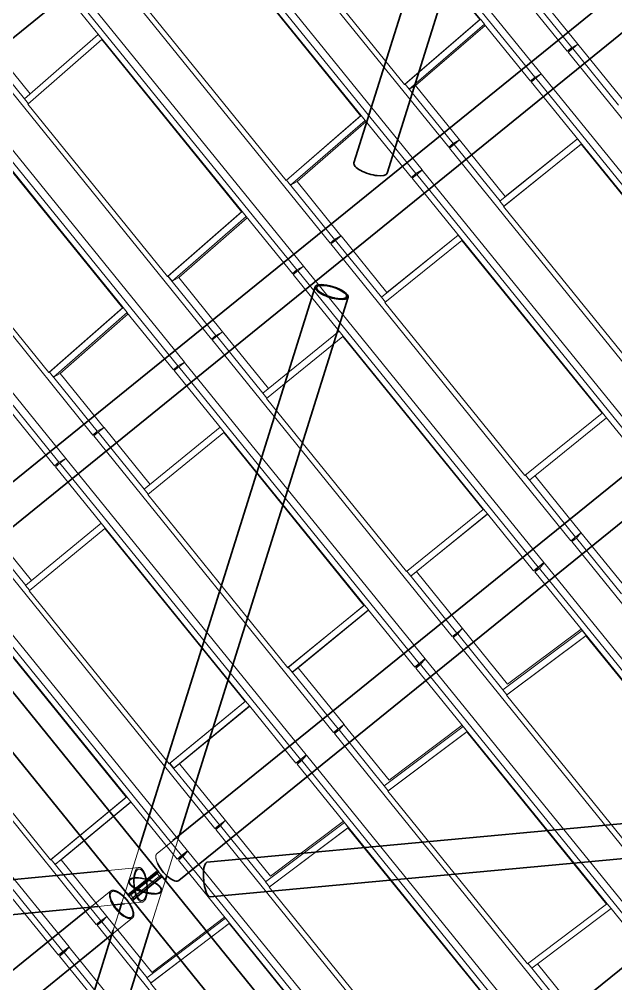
# Model space of a CAD drawing. Header units: millimetres. Extents: x 834681283 to 835686922, y 817551134 to 819407044.
# Drawn here: x 835555842 to 835560530, y 818141183 to 818148765 of the extents above; entities that cross this region are included whole.
import ezdxf

# ---------------------------------------------------------------- set-up
doc = ezdxf.new("R2010")
doc.units = ezdxf.units.MM
doc.header["$LTSCALE"] = 1200
doc.header["$MEASUREMENT"] = 0
doc.linetypes.add('P01-MAGP-P-RF$0$P01_MS_01_N1-FloorPlan-PART2OFUPPERROOFSETTINGOUT$0$BH DASHED2', pattern=[3, 2, -1])
doc.linetypes.add('P01-MAGP-P-RF$0$PHANTOM', pattern=[2.5, 1.25, -0.25, 0.25, -0.25, 0.25, -0.25])
doc.layers.add('P01-MAAN-P-EVA$0$HATCH', color=9, linetype='Continuous')
for name, color, linetype, lineweight in [('P01-MAGP-P-RF$0$MMH053__', 253, 'P01-MAGP-P-RF$0$PHANTOM', 40), ('P01-MAGP-P-RF$0$P01_MS_01_N1-FloorPlan-PART2OFUPPERROOFSETTINGOUT$0$S-BEAM', 253, 'Continuous', 35), ('P01-MAGP-P-RF$0$P01_MS_01_N1-FloorPlan-PART2OFUPPERROOFSETTINGOUT$0$S-BEAM-HIDN', 253, 'P01-MAGP-P-RF$0$P01_MS_01_N1-FloorPlan-PART2OFUPPERROOFSETTINGOUT$0$BH DASHED2', 18), ('P01-MAGP-P-RF$0$ROOF MESH HALF TONE$0$A-GLAZ', 253, 'Continuous', 9), ('P01-MAGP-P-RF$0$ROOF MESH HALF TONE$0$A-MASS', 253, 'Continuous', 9)]:
    doc.layers.add(name, color=color, linetype=linetype, lineweight=lineweight)

# ---------------------------------------------------------------- blocks, each defined once
blk = doc.blocks.new('P01-MAAN-P-EVA')
at = {"layer": 'P01-MAAN-P-EVA$0$HATCH', "ltscale": 0.1}
h = blk.add_hatch(dxfattribs=at)
h.set_pattern_fill('_USER', color=240, scale=1000, angle=45, pattern_type=0)
h.set_pattern_definition([(45, (305980.4, 20741.3), (-707.1067812, 707.1067812), [])])
edge = h.paths.add_edge_path()
edge.add_arc((835502969.3, 818186018.3), 4500, 18.1416, 95.30201, ccw=False)
edge.add_line((835507245.6, 818187419.4), (835513826.1, 818167335.8))
edge.add_line((835513826.1, 818167335.8), (835519853.5, 818081117.4))
edge.add_line((835519853.5, 818081117.4), (835555459.1, 818083606.6))
edge.add_line((835555459.1, 818083606.6), (835554354.4, 818076435.4))
edge.add_line((835554354.4, 818076435.4), (835558875.4, 818029487.4))
edge.add_line((835558875.4, 818029487.4), (835556388.4, 818026956.4))
edge.add_line((835556388.4, 818026956.4), (835549241.4, 818025790.4))
edge.add_line((835549241.4, 818025790.4), (835542188.5, 818025211.5))
edge.add_line((835542188.5, 818025211.5), (835547193.3, 818041026.5))
edge.add_line((835547193.3, 818041026.5), (835547200.6, 818060157.3))
edge.add_line((835547200.6, 818060157.3), (835535036.1, 818059317.4))
edge.add_line((835535036.1, 818059317.4), (835534275.3, 818070335.1))
edge.add_line((835534275.3, 818070335.1), (835535439, 818078697.5))
edge.add_line((835535439, 818078697.5), (835516606.1, 818077380.9))
edge.add_line((835516606.1, 818077380.9), (835515458.7, 818093794.4))
edge.add_line((835515458.7, 818093794.4), (835500714.4, 818090319.3))
edge.add_line((835500714.4, 818090319.3), (835485194.4, 818159526.3))
edge.add_line((835485194.4, 818159526.3), (835497824.4, 818169113.3))
edge.add_line((835497824.4, 818169113.3), (835508718.9, 818171681.2))
edge.add_line((835508718.9, 818171681.2), (835502553.5, 818190499))
blk = doc.blocks.new('P01-MAGP-P-RF$0$P01_MS_01_N1-FloorPlan-PART2OFUPPERROOFSETTINGOUT$0$Circular Hollow Sections - CHS273x10_PSB97-8445218-PART 2 OF  UPPER ROOF SETTING OUT')
at = {"layer": 'P01-MAGP-P-RF$0$P01_MS_01_N1-FloorPlan-PART2OFUPPERROOFSETTINGOUT$0$S-BEAM'}
for p, q in [((31247.7, 36154.6), (24228.4, 31239.7)), ((24385, 31016), (31404.3, 35931))]:
    blk.add_line(p, q, dxfattribs=at)
blk = doc.blocks.new('P01-MAGP-P-RF$0$P01_MS_01_N1-FloorPlan-PART2OFUPPERROOFSETTINGOUT$0$Circular Hollow Sections - CHS273x8_PSB100-8473151-PART 2 OF  UPPER ROOF SETTING OUT')
at = {"layer": 'P01-MAGP-P-RF$0$P01_MS_01_N1-FloorPlan-PART2OFUPPERROOFSETTINGOUT$0$S-BEAM'}
for p, q in [((30746.3, 28809.2), (26341.4, 28708.5)), ((26347.6, 28435.5), (30752.6, 28536.3))]:
    blk.add_line(p, q, dxfattribs=at)
for centre, major_axis, start_param, end_param in [((30749.4, 28672.7), (-3.1, 136.5), 0, 3.141593), ((30749.4, 28672.7), (-2.9, 128.5), 0, 3.141593), ((30749.4, 28672.7), (-3.1, 136.5), 3.141593, 6.283185), ((30749.4, 28672.7), (-2.9, 128.5), 3.141593, 6.283185), ((26344.5, 28572), (-3.1, 136.5), 0, 3.141593)]:
    blk.add_ellipse(centre, major_axis=major_axis, ratio=0.27735, start_param=start_param, end_param=end_param, dxfattribs=at)
blk = doc.blocks.new('P01-MAGP-P-RF$0$P01_MS_01_N1-FloorPlan-PART2OFUPPERROOFSETTINGOUT$0$Circular Hollow Sections - CHS273x16_PSB98-8464758-PART 2 OF  UPPER ROOF SETTING OUT')
at = {"layer": 'P01-MAGP-P-RF$0$P01_MS_01_N1-FloorPlan-PART2OFUPPERROOFSETTINGOUT$0$S-BEAM'}
blk.add_line((22689.6, 33472.3), (29499.7, 38240.7), dxfattribs=at)
blk = doc.blocks.new('P01-MAGP-P-RF$0$P01_MS_01_N1-FloorPlan-PART2OFUPPERROOFSETTINGOUT$0$Circular Hollow Sections - CHS273x16_PSB98-8464558-PART 2 OF  UPPER ROOF SETTING OUT')
at = {"layer": 'P01-MAGP-P-RF$0$P01_MS_01_N1-FloorPlan-PART2OFUPPERROOFSETTINGOUT$0$S-BEAM'}
for p, q in [((25413.5, 28426.1), (18795.1, 23791.9)), ((18951.7, 23568.2), (25571.5, 28203.5))]:
    blk.add_line(p, q, dxfattribs=at)
for major_axis, start_param, end_param in [((-78.3, 111.8), 0.967782, 2.209602), ((-72.6, 103.6), 1.002898, 2.179315)]:
    blk.add_ellipse((25649.6, 28424.8), major_axis=major_axis, ratio=0.410786, start_param=start_param, end_param=end_param, dxfattribs=at)
at = {"layer": 'P01-MAGP-P-RF$0$P01_MS_01_N1-FloorPlan-PART2OFUPPERROOFSETTINGOUT$0$S-BEAM-HIDN'}
for p, q in [((25571.3, 28536.6), (25413.5, 28426.1)), ((25571.6, 28203.5), (25727.9, 28312.9))]:
    blk.add_line(p, q, dxfattribs=at)
for major_axis, start_param, end_param in [((-78.3, 111.8), 0, 0.967417), ((-72.6, 103.6), 0, 1.002504), ((-78.3, 111.8), 3.141593, 6.283185), ((-72.6, 103.6), 3.141593, 6.283185), ((-72.6, 103.6), 2.179709, 3.141593), ((-78.3, 111.8), 2.209967, 3.141593)]:
    blk.add_ellipse((25649.6, 28424.8), major_axis=major_axis, ratio=0.410786, start_param=start_param, end_param=end_param, dxfattribs=at)
blk = doc.blocks.new('P01-MAGP-P-RF$0$P01_MS_01_N1-FloorPlan-PART2OFUPPERROOFSETTINGOUT$0$Circular Hollow Sections - CHS273x16_PSB98-8445214-PART 2 OF  UPPER ROOF SETTING OUT')
at = {"layer": 'P01-MAGP-P-RF$0$P01_MS_01_N1-FloorPlan-PART2OFUPPERROOFSETTINGOUT$0$S-BEAM'}
for p, q in [((32948.7, 33702.3), (26086.1, 28897)), ((26112.2, 28582.1), (32970.8, 33384.5))]:
    blk.add_line(p, q, dxfattribs=at)
blk.add_ellipse((26033.9, 28693.9), major_axis=(-78.3, 111.8), ratio=0.397607, start_param=0.990666, end_param=3.141593, dxfattribs=at)
at = {"layer": 'P01-MAGP-P-RF$0$P01_MS_01_N1-FloorPlan-PART2OFUPPERROOFSETTINGOUT$0$S-BEAM-HIDN'}
blk.add_line((26086, 28897), (25955.6, 28805.7), dxfattribs=at)
blk.add_ellipse((26033.9, 28693.9), major_axis=(-78.3, 111.8), ratio=0.397607, start_param=0, end_param=0.990302, dxfattribs=at)
blk = doc.blocks.new('P01-MAGP-P-RF$0$P01_MS_01_N1-FloorPlan-PART2OFUPPERROOFSETTINGOUT$0$Circular Hollow Sections - CHS273x8_PSB100-8473154-PART 2 OF  UPPER ROOF SETTING OUT')
at = {"layer": 'P01-MAGP-P-RF$0$P01_MS_01_N1-FloorPlan-PART2OFUPPERROOFSETTINGOUT$0$S-BEAM'}
for p, q in [((30938.4, 28255.9), (29266.4, 23933.6)), ((29594.3, 24024.4), (31193, 28157.4))]:
    blk.add_line(p, q, dxfattribs=at)
for centre, major_axis, start_param, end_param in [((31065.7, 28206.7), (-127.3, 49.2), 0, 3.141593), ((31065.7, 28206.7), (-119.8, 46.4), 0, 3.141593), ((31065.7, 28206.7), (-127.3, 49.2), 3.141593, 6.283185), ((31065.7, 28206.7), (-119.8, 46.4), 3.141593, 6.283185), ((29391.7, 23879.1), (-127.3, 49.2), 1.154867, 1.724119)]:
    blk.add_ellipse(centre, major_axis=major_axis, ratio=0.393419, start_param=start_param, end_param=end_param, dxfattribs=at)
at = {"layer": 'P01-MAGP-P-RF$0$P01_MS_01_N1-FloorPlan-PART2OFUPPERROOFSETTINGOUT$0$S-BEAM-HIDN'}
for p, q in [((29519, 23829.9), (29594.3, 24024.4)), ((29266.4, 23933.6), (29264.4, 23928.4))]:
    blk.add_line(p, q, dxfattribs=at)
for start_param, end_param in [(0, 1.154502), (1.724484, 3.141593)]:
    blk.add_ellipse((29391.7, 23879.1), major_axis=(-127.3, 49.2), ratio=0.393419, start_param=start_param, end_param=end_param, dxfattribs=at)
blk = doc.blocks.new('P01-MAGP-P-RF$0$P01_MS_01_N1-FloorPlan-PART2OFUPPERROOFSETTINGOUT$0$Circular Hollow Sections - CHS273x10_PSB97-8445257-PART 2 OF  UPPER ROOF SETTING OUT')
at = {"layer": 'P01-MAGP-P-RF$0$P01_MS_01_N1-FloorPlan-PART2OFUPPERROOFSETTINGOUT$0$S-BEAM'}
blk.add_line((31208.5, 28821.5), (27658.5, 26335.7), dxfattribs=at)
blk = doc.blocks.new('P01-MAGP-P-RF$0$P01_MS_01_N1-FloorPlan-PART2OFUPPERROOFSETTINGOUT$0$Circular Hollow Sections - CHS273x16_PSB102-8484004-PART 2 OF  UPPER ROOF SETTING OUT')
at = {"layer": 'P01-MAGP-P-RF$0$P01_MS_01_N1-FloorPlan-PART2OFUPPERROOFSETTINGOUT$0$S-BEAM'}
for p, q in [((27505, 33162.2), (25818, 28858.5)), ((26139.9, 28931.7), (27759.2, 33062.6)), ((26006, 28590), (26020, 28625.8))]:
    blk.add_line(p, q, dxfattribs=at)
for centre, major_axis, start_param, end_param in [((27632.1, 33112.4), (-127.1, 49.8), 0, 3.141593), ((27632.1, 33112.4), (-127.1, 49.8), 3.141593, 6.283185), ((27632.1, 33112.4), (-115.4, 45.3), 0, 3.141593), ((27632.1, 33112.4), (-115.4, 45.3), 3.141593, 6.283185), ((25846.4, 28556.9), (-127.1, 49.8), 1.19524, 1.56481)]:
    blk.add_ellipse(centre, major_axis=major_axis, ratio=0.320241, start_param=start_param, end_param=end_param, dxfattribs=at)
at = {"layer": 'P01-MAGP-P-RF$0$P01_MS_01_N1-FloorPlan-PART2OFUPPERROOFSETTINGOUT$0$S-BEAM-HIDN'}
for p, q in [((26020.1, 28625.9), (26139.9, 28931.6)), ((25818, 28858.4), (25719.3, 28606.7)), ((25973.5, 28507.1), (26006, 28590))]:
    blk.add_line(p, q, dxfattribs=at)
for start_param, end_param in [(0, 1.194875), (1.565175, 3.141593)]:
    blk.add_ellipse((25846.4, 28556.9), major_axis=(-127.1, 49.8), ratio=0.320241, start_param=start_param, end_param=end_param, dxfattribs=at)
blk = doc.blocks.new('P01-MAGP-P-RF$0$P01_MS_01_N1-FloorPlan-PART2OFUPPERROOFSETTINGOUT$0$Circular Hollow Sections - CHS273x12_5_PSB101-8473105-PART 2 OF  UPPER ROOF SETTING OUT')
at = {"layer": 'P01-MAGP-P-RF$0$P01_MS_01_N1-FloorPlan-PART2OFUPPERROOFSETTINGOUT$0$S-BEAM'}
for p, q in [((25563.7, 28698.6), (20960.6, 28574.6)), ((20968, 28301.7), (25462.1, 28422.7)), ((25588.1, 28426.1), (25673.5, 28428.4))]:
    blk.add_line(p, q, dxfattribs=at)
for major_axis, start_param, end_param in [((-3.7, 136.5), 1.923664, 2.23643), ((-3.3, 124), 1.934458, 1.947642)]:
    blk.add_ellipse((25808.9, 28568.6), major_axis=major_axis, ratio=0.388719, start_param=start_param, end_param=end_param, dxfattribs=at)
at = {"layer": 'P01-MAGP-P-RF$0$P01_MS_01_N1-FloorPlan-PART2OFUPPERROOFSETTINGOUT$0$S-BEAM-HIDN'}
for p, q in [((25805.2, 28705.1), (25563.8, 28698.6)), ((25462.1, 28422.7), (25588, 28426.1)), ((25673.5, 28428.4), (25812.6, 28432.2))]:
    blk.add_line(p, q, dxfattribs=at)
for major_axis, start_param, end_param in [((-3.7, 136.5), 0, 1.923299), ((-3.3, 124), 0, 1.934057), ((-3.7, 136.5), 3.141593, 6.283185), ((-3.3, 124), 3.141593, 6.283185), ((-3.3, 124), 1.948044, 3.141593), ((-3.7, 136.5), 2.236795, 3.141593)]:
    blk.add_ellipse((25808.9, 28568.6), major_axis=major_axis, ratio=0.388719, start_param=start_param, end_param=end_param, dxfattribs=at)
blk = doc.blocks.new('P01-MAGP-P-RF$0$P01_MS_01_N1-FloorPlan-PART2OFUPPERROOFSETTINGOUT$0$Circular Hollow Sections - CHS273x8_PSB100-8484031-PART 2 OF  UPPER ROOF SETTING OUT')
at = {"layer": 'P01-MAGP-P-RF$0$P01_MS_01_N1-FloorPlan-PART2OFUPPERROOFSETTINGOUT$0$S-BEAM'}
for p, q in [((25652.5, 28439.1), (25626, 28371.3)), ((25570, 28227.8), (23806.3, 23713.5)), ((24160.8, 23870.6), (25873.9, 28255.6))]:
    blk.add_line(p, q, dxfattribs=at)
for centre, major_axis, start_param, end_param in [((25845.3, 28557.6), (-127.1, 49.7), 1.161889, 1.529541), ((25845.3, 28557.6), (-119.7, 46.8), 1.149947, 1.541143), ((23933.5, 23663.8), (-127.1, 49.7), 0, 1.79088)]:
    blk.add_ellipse(centre, major_axis=major_axis, ratio=0.388577, start_param=start_param, end_param=end_param, dxfattribs=at)
at = {"layer": 'P01-MAGP-P-RF$0$P01_MS_01_N1-FloorPlan-PART2OFUPPERROOFSETTINGOUT$0$S-BEAM-HIDN'}
for p, q in [((25718.2, 28607.2), (25652.5, 28439.1)), ((25873.9, 28255.7), (25972.5, 28507.9)), ((25626, 28371.2), (25570, 28227.8)), ((24060.6, 23614.2), (24160.8, 23870.6))]:
    blk.add_line(p, q, dxfattribs=at)
for centre, major_axis, start_param, end_param in [((25845.3, 28557.6), (-127.1, 49.7), 0, 1.161525), ((25845.3, 28557.6), (-127.1, 49.7), 3.141593, 6.283185), ((25845.3, 28557.6), (-119.7, 46.8), 0, 1.149559), ((25845.3, 28557.6), (-119.7, 46.8), 3.141593, 6.283185), ((25845.3, 28557.6), (-127.1, 49.7), 1.529905, 3.141593), ((25845.3, 28557.6), (-119.7, 46.8), 1.541531, 3.141593), ((23933.5, 23663.8), (-127.1, 49.7), 1.791245, 3.141593)]:
    blk.add_ellipse(centre, major_axis=major_axis, ratio=0.388577, start_param=start_param, end_param=end_param, dxfattribs=at)
blk = doc.blocks.new('P01-MAGP-P-RF$0$P01_MS_01_N1-FloorPlan-PART2OFUPPERROOFSETTINGOUT$0$Circular Hollow Sections - CHS273x16_PSB102-8473150-PART 2 OF  UPPER ROOF SETTING OUT')
at = {"layer": 'P01-MAGP-P-RF$0$P01_MS_01_N1-FloorPlan-PART2OFUPPERROOFSETTINGOUT$0$S-BEAM'}
for p, q in [((29599.4, 38494.5), (27878.3, 34113.6)), ((28132.4, 34013.8), (29820.4, 38310.4))]:
    blk.add_line(p, q, dxfattribs=at)
for centre, major_axis, start_param, end_param in [((29726.5, 38444.5), (-127, 49.9), 0, 2.055149), ((29726.5, 38444.5), (-127, 49.9), 5.195702, 6.283185), ((29726.5, 38444.5), (-115.4, 45.3), 0, 2.054727), ((29726.5, 38444.5), (-115.4, 45.3), 5.195178, 6.283185), ((28005.4, 34063.7), (-127, 49.9), 0, 3.141593)]:
    blk.add_ellipse(centre, major_axis=major_axis, ratio=0.348188, start_param=start_param, end_param=end_param, dxfattribs=at)
at = {"layer": 'P01-MAGP-P-RF$0$P01_MS_01_N1-FloorPlan-PART2OFUPPERROOFSETTINGOUT$0$S-BEAM-HIDN'}
blk.add_line((29820.4, 38310.5), (29853.5, 38394.6), dxfattribs=at)
for major_axis, start_param, end_param in [((-127, 49.9), 3.141593, 5.195337), ((-115.4, 45.3), 3.141593, 5.194777), ((-115.4, 45.3), 2.055128, 3.141593), ((-127, 49.9), 2.055514, 3.141593)]:
    blk.add_ellipse((29726.5, 38444.5), major_axis=major_axis, ratio=0.348188, start_param=start_param, end_param=end_param, dxfattribs=at)
blk = doc.blocks.new('P01-MAGP-P-RF$0$ROOF MESH HALF TONE')
at = {"layer": 'P01-MAGP-P-RF$0$ROOF MESH HALF TONE$0$A-GLAZ', "lineweight": 5}
for p, q in [((27910.8, 37304), (29612.4, 34871.7)), ((27638.6, 37117.8), (29343.2, 34686)), ((29394.3, 34710.5), (27689.8, 37142.3)), ((26928.4, 36616.4), (28629.7, 34184.2)), ((27941.6, 36597.3), (28943.4, 35168.1)), ((28947.8, 35170.2), (27946, 36599.4)), ((26615.6, 36400.3), (27970.9, 34466.9)), ((26652, 36427.7), (28356.7, 33996)), ((28409.4, 34021), (26704.7, 36452.7)), ((28318.7, 34700.3), (27318.5, 36130.3)), ((25946, 35928.9), (27647, 33496.6)), ((26954.7, 35908), (27956.3, 34479.2)), ((25665.7, 35738), (27370.6, 33306.3)), ((27424.7, 33331.6), (25719.8, 35763.4)), ((25629.5, 35710.6), (26973.8, 33793.2)), ((27336.2, 34012), (26336.4, 35441.6)), ((29305.1, 35391.4), (29649.4, 34899.3)), ((29383.8, 35373.6), (29699, 34922.9)), ((24999.6, 35268.9), (25330.4, 34795.8)), ((25053.9, 35293.9), (25377.3, 34831.4)), ((25330.1, 34795.6), (25943.9, 35261.7)), ((25972.4, 35220.9), (25943.9, 35261.7)), ((24963.4, 35241.4), (26664.4, 32809.1)), ((25354.3, 34752.8), (25968.1, 35218.9)), ((25972.7, 35221.1), (25968.1, 35218.9)), ((25968.1, 35218.9), (26969.4, 33790.7)), ((26974, 33792.9), (25972.7, 35221.1)), ((28943.4, 35168.1), (28318.7, 34700.3)), ((28323.4, 34702.6), (28948.1, 35170.4)), ((28352, 34661.8), (28976.7, 35129.5)), ((28982.9, 35120.2), (28403, 34685.9)), ((28947.8, 35170.2), (28943.4, 35168.1)), ((28976.7, 35129.5), (28948.1, 35170.4)), ((28976.5, 35129.3), (29306.5, 34658.5)), ((24680.2, 35048.9), (26385.2, 32617.1)), ((26440.5, 32642.5), (24735.5, 35074.3)), ((24644.2, 35021.4), (25987.7, 33105.2)), ((29612.4, 34871.7), (29649.4, 34899.3)), ((29655.5, 34892.2), (29612.4, 34871.7)), ((29656.7, 34891), (29618.6, 34864.6)), ((29619.6, 34865.4), (29655.7, 34892.4)), ((29649.4, 34899.3), (29699, 34922.9)), ((29699.3, 34922.8), (29656.7, 34891)), ((29656.7, 34891), (29985.1, 34421.4)), ((29694.4, 34919.5), (29699.3, 34922.8)), ((29699, 34922.9), (29695.6, 34920.3)), ((29699.3, 34922.8), (30027.6, 34453.4)), ((29618.6, 34864.6), (31338, 32406.1)), ((25330.1, 34795.6), (25358, 34755.6)), ((26353.7, 33323.8), (25354.3, 34752.8)), ((28323.1, 34702.4), (28318.7, 34700.3)), ((28322.6, 34703.2), (28666.4, 34211.7)), ((28323.1, 34702.4), (28323.4, 34702.6)), ((28323.4, 34702.6), (28352, 34661.8)), ((28352, 34661.8), (28403, 34685.9)), ((28403, 34685.9), (28717.8, 34235.9)), ((29306.5, 34658.5), (29343.2, 34686)), ((29357.6, 34683), (29306.5, 34658.5)), ((29351.1, 34676.9), (29313.3, 34650.6)), ((29314.5, 34651.5), (29357.3, 34683.2)), ((29343.2, 34686), (29394.3, 34710.5)), ((29395.1, 34709.4), (29351.1, 34676.9)), ((29351.1, 34676.9), (31073.3, 32220.6)), ((29394.3, 34710.5), (29364.2, 34688)), ((29365.3, 34688.7), (29394.6, 34709.1)), ((31117.4, 32253.2), (29395.1, 34709.4)), ((29313.3, 34650.6), (30677.5, 32705)), ((23980.7, 34553.8), (25681.5, 32121.6)), ((24982.3, 34530.4), (25983.2, 33102.8)), ((25987.9, 33105), (24987, 34532.5)), ((27956.3, 34479.2), (27336.2, 34012)), ((27341, 34014.4), (27961.1, 34481.6)), ((27369.6, 33973.5), (27989.7, 34440.8)), ((27996.3, 34430.8), (27422.2, 33998.1)), ((27960.8, 34481.4), (27956.3, 34479.2)), ((27989.7, 34440.8), (27961.1, 34481.6)), ((27989.4, 34440.5), (28320.3, 33968.6)), ((23695.7, 34360.5), (25400.7, 31928.6)), ((25456.8, 31953.8), (23751.7, 34385.7)), ((28629.7, 34184.2), (28666.4, 34211.7)), ((28674.4, 34205.2), (28629.7, 34184.2)), ((28673.7, 34203.5), (28635.9, 34177.3)), ((28637.7, 34178.5), (28674.7, 34205.5)), ((28666.4, 34211.7), (28717.8, 34235.9)), ((28718.1, 34235.7), (28673.7, 34203.5)), ((28673.7, 34203.5), (29002.6, 33733.3)), ((28711.2, 34231), (28717.3, 34235.2)), ((28717.8, 34235.9), (28712.4, 34231.8)), ((28718.1, 34235.7), (29046.7, 33765.7)), ((28635.9, 34177.3), (30355.2, 31718.6)), ((29002.2, 33733), (29643.8, 34178.5)), ((29027.4, 33689.5), (29669, 34135)), ((29672.2, 34137.4), (29031.2, 33692.3)), ((29643.3, 34179.9), (29046.7, 33765.7)), ((29672.5, 34137.6), (29643.8, 34178.5)), ((29672.8, 34137.8), (29669, 34135)), ((29669, 34135), (30673.7, 32702.3)), ((25371, 32635.5), (24372.1, 34064)), ((27340.7, 34014.1), (27336.2, 34012)), ((27340.1, 34015), (27683.5, 33524.1)), ((27340.7, 34014.1), (27341, 34014.3)), ((27341, 34014.4), (27369.6, 33973.5)), ((27369.6, 33973.5), (27422.2, 33998.1)), ((27422.1, 33998.1), (27736.4, 33548.8)), ((28320.3, 33968.6), (28356.7, 33996)), ((28373, 33993.5), (28320.3, 33968.6)), ((28364.5, 33987.1), (28326.9, 33960.9)), ((28329.6, 33962.8), (28372.6, 33993.8)), ((28356.7, 33996), (28409.4, 34021)), ((28410.2, 34020), (28364.5, 33987.1)), ((28364.5, 33987.1), (30086.9, 31530.9)), ((28409.4, 34021), (28381.6, 34000)), ((28382.6, 34000.7), (28409, 34019.1)), ((30132.6, 31563.7), (28410.2, 34020)), ((28326.9, 33960.9), (29690.7, 32016.1)), ((26969.4, 33790.7), (26353.7, 33323.8)), ((26358.6, 33326.1), (26974.3, 33793.1)), ((26387.2, 33285.3), (27002.9, 33752.3)), ((27009.9, 33741.7), (26441.1, 33310.3)), ((26974, 33792.9), (26969.4, 33790.7)), ((27002.9, 33752.3), (26974.3, 33793.1)), ((27002.6, 33752.1), (27334.4, 33278.8)), ((29002.2, 33733), (29030.8, 33692.1)), ((30030.2, 32255.4), (29027.4, 33689.5)), ((29028.8, 33690.6), (29030.8, 33692)), ((29030.8, 33692.1), (29031.2, 33692.3)), ((27647, 33496.6), (27683.5, 33524.1)), ((27694.6, 33518.8), (27647, 33496.6)), ((27690.8, 33516.1), (27653.3, 33489.9)), ((27660.3, 33494.9), (27693.7, 33518.5)), ((27683.5, 33524.1), (27736.4, 33548.8)), ((27736.8, 33548.6), (27690.8, 33516.1)), ((27690.8, 33516.1), (28020.1, 33045.2)), ((27727.8, 33542.3), (27727.2, 33541.9)), ((27727.9, 33542.4), (27733.7, 33546.4)), ((27736.4, 33548.8), (27729.1, 33543.3)), ((27736.8, 33548.6), (28065.9, 33077.8)), ((27653.3, 33489.9), (29372.3, 31031.2)), ((28019.7, 33044.9), (28656.9, 33489.6)), ((28044.8, 33001.4), (28682.1, 33446.1)), ((28657, 33490.3), (28065.9, 33077.8)), ((28685.6, 33448.6), (28656.9, 33489.6)), ((28686, 33448.9), (28682.1, 33446.1)), ((28682.1, 33446.1), (29686.8, 32013.3)), ((26358.3, 33325.9), (26353.7, 33323.8)), ((26357.7, 33326.8), (26700.5, 32836.6)), ((26358.3, 33325.9), (26358.6, 33326.1)), ((26358.6, 33326.1), (26387.2, 33285.3)), ((26387.2, 33285.3), (26441.1, 33310.3)), ((26441.1, 33310.2), (26754.9, 32861.6)), ((27334.4, 33278.8), (27370.6, 33306.3)), ((27385.5, 33302.7), (27334.4, 33278.8)), ((27378.2, 33297.6), (27340.9, 33271.4)), ((27370.6, 33306.3), (27424.7, 33331.6)), ((27425.4, 33330.6), (27378.2, 33297.6)), ((27378.2, 33297.6), (29100.7, 30841.4)), ((27424.7, 33331.6), (27400.7, 33313.4)), ((29148, 30874.4), (27425.4, 33330.6)), ((27340.9, 33271.4), (28703.9, 31327.8)), ((25983.2, 33102.8), (25371, 32635.5)), ((25376, 32637.9), (25988.2, 33105.2)), ((25404.6, 32597.1), (26016.8, 33064.4)), ((25987.9, 33105), (25983.2, 33102.8)), ((26016.8, 33064.4), (25988.2, 33105.2)), ((26016.5, 33064.2), (26349.2, 32589.7)), ((26024.3, 33053.1), (25459.7, 32622.1)), ((28019.7, 33044.9), (28048.4, 33003.9)), ((29047.6, 31567.2), (28044.8, 33001.4)), ((28048.7, 33004.1), (28048.7, 33004.2)), ((26664.4, 32809.1), (26700.5, 32836.6)), ((26700.5, 32836.6), (26754.9, 32861.6)), ((26755.3, 32861.3), (26707.8, 32828.7)), ((26754.9, 32861.6), (26747.5, 32856)), ((26755.3, 32861.3), (27084.8, 32390)), ((26709.5, 32829.9), (26664.4, 32809.1)), ((26707.8, 32828.7), (26670.5, 32802.6)), ((26670.5, 32802.6), (28389.4, 30343.9)), ((26707.8, 32828.7), (27037.7, 32356.9)), ((27037.3, 32356.6), (27670.3, 32801)), ((27062.3, 32313.1), (27695.3, 32757.5)), ((27699, 32760), (27670.3, 32801)), ((27699.4, 32760.3), (27695.3, 32757.5)), ((27695.3, 32757.5), (28700.1, 31324.7)), ((28704.2, 31327.5), (27699.4, 32760.3)), ((25375.7, 32637.7), (25371, 32635.5)), ((25375.1, 32638.7), (25717.5, 32149)), ((25375.7, 32637.7), (25376, 32637.9)), ((25376, 32637.9), (25404.6, 32597.1)), ((25404.6, 32597.1), (25459.7, 32622.1)), ((25459.7, 32622.1), (25773, 32174.1)), ((26349.2, 32589.7), (26385.2, 32617.1)), ((26396.8, 32611.5), (26349.2, 32589.7)), ((26392.6, 32608.7), (26355.5, 32582.5)), ((26385.2, 32617.1), (26440.5, 32642.5)), ((26441.1, 32641.6), (26392.6, 32608.7)), ((26392.6, 32608.7), (28115.3, 30152.4)), ((26440.5, 32642.5), (26424.7, 32630.5)), ((28163.7, 30185.3), (26441.1, 32641.6)), ((26355.5, 32582.5), (27718, 30639.8)), ((25031.3, 32376.9), (25364.9, 31901.1)), ((27037.3, 32356.6), (27065.9, 32315.7)), ((28065, 30878.9), (27062.3, 32313.1)), ((25681.5, 32121.6), (25717.5, 32149)), ((25717.5, 32149), (25773, 32174.1)), ((25773.5, 32173.8), (25724.8, 32141.3)), ((25773, 32174.1), (25766.5, 32169.2)), ((25773.5, 32173.8), (26103.1, 31702.4)), ((25723.9, 32140.7), (25681.5, 32121.6)), ((25724.8, 32141.3), (25687.7, 32115.1)), ((25687.7, 32115.1), (27406.5, 29656.4)), ((25724.8, 32141.3), (26055.2, 31668.6)), ((26054.8, 31668.3), (26684.3, 32112.9)), ((26713, 32071.9), (26684.3, 32112.9)), ((26079.7, 31624.8), (26709.2, 32069.4)), ((26713.4, 32072.2), (26709.2, 32069.4)), ((26709.2, 32069.4), (27714.1, 30636.7)), ((27718.2, 30639.5), (26713.4, 32072.2)), ((29686.8, 32013.3), (29047.6, 31567.2)), ((29690.7, 32016.1), (29686.8, 32013.3)), ((29719.8, 31975.4), (29691.1, 32016.4)), ((25364.9, 31901.1), (25400.7, 31928.6)), ((25400.7, 31928.6), (25456.8, 31953.8)), ((25457.3, 31953), (25408, 31920.4)), ((25456.8, 31953.8), (25445.4, 31945.1)), ((27180.1, 29496.7), (25457.3, 31953)), ((29080.5, 31529.3), (29719.8, 31975.4)), ((29719.4, 31975.2), (30049.4, 31504.7)), ((25408.3, 31920.7), (25364.9, 31901.1)), ((25408, 31920.4), (25371, 31894.2)), ((25371, 31894.2), (26733.1, 29952.1)), ((25408, 31920.4), (27130.8, 29464.1)), ((26054.8, 31668.3), (26083.4, 31627.4)), ((27082.3, 30190.6), (26079.7, 31624.8)), ((29051.5, 31569.9), (29409.8, 31057.4)), ((29051.9, 31570.2), (29080.5, 31529.3)), ((29126.3, 31561.2), (29455.8, 31089.9)), ((24791.2, 31485.9), (25120.8, 31014.3)), ((24704.6, 31427.5), (26423.3, 28968.9)), ((24741.5, 31453.8), (25072.7, 30980.1)), ((25072.2, 30979.8), (25699.2, 31425.4)), ((25727.9, 31384.5), (25699.2, 31425.4)), ((25097.1, 30936.3), (25724.1, 31382)), ((25728.3, 31384.7), (25724.1, 31382)), ((25724.1, 31382), (26728.9, 29949.4)), ((26733.1, 29952.1), (25728.3, 31384.7)), ((28700.1, 31324.7), (28065, 30878.9)), ((28704.2, 31327.5), (28700.1, 31324.7)), ((28733.2, 31286.8), (28704.6, 31327.8)), ((26196.9, 28808.4), (24474, 31264.7)), ((28098.1, 30841), (28733.2, 31286.8)), ((28733.1, 31286.3), (28145.1, 30873.5)), ((28732.9, 31286.6), (29063.4, 30815.2)), ((24387.2, 31206.4), (25748.4, 29265.7)), ((24424, 31232.7), (26147, 28776.4)), ((29409.8, 31057.4), (29453.3, 31088.1)), ((29453.5, 31088.1), (29417.3, 31049)), ((29455.3, 31090.1), (29778.5, 30628)), ((29372.3, 31031.2), (29409.8, 31057.4)), ((29378.5, 31024.1), (29408.5, 31056.5)), ((29417.3, 31049), (29378.5, 31024.1)), ((29378.5, 31024.1), (31098.6, 28565.1)), ((29417.3, 31049), (29740.6, 30586.8)), ((25072.2, 30979.8), (25100.8, 30939)), ((26099.6, 29502.2), (25097.1, 30936.3)), ((28069, 30881.7), (28426.7, 30370)), ((28069.4, 30882), (28098.1, 30841)), ((28103.7, 30844.9), (28145.1, 30873.5)), ((28145, 30873.5), (28474.2, 30402.6)), ((29100.7, 30841.4), (29148, 30874.4)), ((29149.7, 30872.8), (29110.5, 30831.2)), ((29140.4, 30869.1), (29110.7, 30848.2)), ((29111.2, 30848), (29149.7, 30872.8)), ((30871.3, 28417.2), (29149.7, 30872.8)), ((29063.4, 30815.2), (29100.7, 30841.4)), ((29072, 30806.4), (29111.2, 30848)), ((29110.5, 30831.2), (29072, 30806.4)), ((29072, 30806.4), (30441.5, 28852.9)), ((29110.7, 30848.2), (29080.2, 30827)), ((29110.5, 30831.2), (30832.1, 28375.7)), ((23721.3, 30739.8), (25439.9, 28281.2)), ((24739.6, 30695.1), (25744.4, 29262.7)), ((25748.7, 29265.4), (24743.9, 30697.8)), ((27714.1, 30636.7), (27082.3, 30190.6)), ((27086.9, 30193.7), (27717.5, 30638.9)), ((27718.2, 30639.5), (27714.1, 30636.7)), ((27718.2, 30639.5), (27718.6, 30639.7)), ((27747.3, 30598.8), (27718.6, 30639.7)), ((25214.1, 28120.3), (23491, 30576.7)), ((27115.5, 30152.7), (27747.3, 30598.8)), ((27747.7, 30597.4), (27163.8, 30185.1)), ((27746.9, 30598.5), (28078.2, 30126.2)), ((23440.8, 30545.5), (25163.8, 28089.1)), ((28389.4, 30343.9), (28426.7, 30370)), ((28427.3, 30369.8), (28392.8, 30346.2)), ((28395.8, 30336.8), (28429.1, 30371.6)), ((28434.3, 30361.7), (28395.8, 30336.8)), ((28395.8, 30336.8), (30115.6, 27877.5)), ((28426.7, 30370), (28474.2, 30402.6)), ((28472.1, 30401.1), (28434.3, 30361.7)), ((28434.3, 30361.7), (28757.7, 29899.3)), ((28474, 30402.5), (28797, 29940.7)), ((29404.6, 30331.9), (28797, 29940.7)), ((28757.3, 29899.1), (29412.1, 30320.6)), ((28782.8, 29854.9), (29437.6, 30276.5)), ((29441, 30280), (28786.2, 29858.5)), ((29440.7, 30279.8), (29412.1, 30320.6)), ((29441, 30280), (29437.6, 30276.5)), ((29437.6, 30276.5), (30438.2, 28849.4)), ((25116.7, 28813.8), (24114.4, 30247.7)), ((27086.5, 30193.4), (27084, 30191.7)), ((27086.4, 30193.5), (27443.5, 29682.6)), ((27086.5, 30193.4), (27086.8, 30193.6)), ((27086.9, 30193.7), (27115.5, 30152.7)), ((27117.2, 30153.8), (27163.8, 30185.1)), ((27163.7, 30185.1), (27492.3, 29715.1)), ((28115.3, 30152.4), (28163.7, 30185.3)), ((28165.5, 30183.7), (28125.2, 30142.2)), ((28162.8, 30184.7), (28126.6, 30159.1)), ((28127.1, 30158.9), (28165.5, 30183.7)), ((29887.3, 27728.4), (28165.5, 30183.7)), ((28078.2, 30126.2), (28115.3, 30152.4)), ((28126.6, 30159.1), (28080.2, 30127.6)), ((28086.8, 30117.4), (28127.1, 30158.9)), ((28125.2, 30142.2), (28086.8, 30117.4)), ((28086.8, 30117.4), (29456.4, 28164.4)), ((28125.2, 30142.2), (29847, 27686.9)), ((26104.2, 29505.3), (26733.5, 29952.4)), ((26733.1, 29952.1), (26728.9, 29949.4)), ((26762.2, 29911.5), (26733.5, 29952.4)), ((26728.9, 29949.4), (26099.6, 29502.2)), ((26132.9, 29464.3), (26762.2, 29911.5)), ((26763.1, 29909.3), (26182, 29496.4)), ((26761.8, 29911.2), (27093.8, 29437.9)), ((28757.3, 29899.1), (28785.9, 29858.3)), ((28782.8, 29854.9), (28786.2, 29858.5)), ((29781.9, 28426.3), (28782.8, 29854.9)), ((28785.9, 29858.3), (28786.2, 29858.5)), ((27406.5, 29656.4), (27443.5, 29682.6)), ((27445.1, 29682.2), (27407.8, 29657.4)), ((27412.8, 29649.5), (27445.2, 29682.3)), ((27451.2, 29674.3), (27412.8, 29649.5)), ((27412.8, 29649.5), (29132.5, 27189.9)), ((27443.5, 29682.6), (27492.3, 29715.1)), ((27490.1, 29713.6), (27451.2, 29674.3)), ((27451.2, 29674.3), (27774.7, 29211.6)), ((27492.1, 29715), (27815.2, 29252.9)), ((27774.3, 29211.3), (28426.3, 29632.6)), ((27799.8, 29167.2), (28451.8, 29588.5)), ((28455.2, 29592), (27803.3, 29170.8)), ((28419.3, 29643.3), (27815.2, 29252.9)), ((28454.8, 29591.8), (28426.3, 29632.6)), ((28455.2, 29592), (28451.8, 29588.5)), ((28451.8, 29588.5), (29452.9, 28160.8)), ((26103.8, 29505), (26100.5, 29502.8)), ((26103.7, 29505.1), (26460.2, 28995.1)), ((26103.8, 29505), (26104.2, 29505.2)), ((26104.2, 29505.3), (26132.9, 29464.3)), ((26133.8, 29464.9), (26182, 29496.4)), ((27130.8, 29464.1), (27180.1, 29496.7)), ((27179.6, 29496.3), (27143.1, 29470.4)), ((26183.3, 29494.4), (26509.8, 29027.2)), ((27093.8, 29437.9), (27130.8, 29464.1)), ((27143.1, 29470.4), (27094.9, 29438.6)), ((27102.5, 29429.1), (27143.6, 29470.1)), ((27140.8, 29454), (27102.5, 29429.1)), ((27102.5, 29429.1), (28471.9, 27476.7)), ((27181.9, 29495), (27140.8, 29454)), ((27140.8, 29454), (28862.8, 26998.9)), ((27143.6, 29470.1), (27181.9, 29495)), ((28903.9, 27039.9), (27181.9, 29495)), ((25744.4, 29262.7), (25116.7, 28813.8)), ((25121.4, 28816.8), (25749.1, 29265.7)), ((25150.1, 28775.9), (25777.7, 29224.7)), ((25779.3, 29221.7), (25199.7, 28807.3)), ((25748.7, 29265.4), (25744.4, 29262.7)), ((25777.7, 29224.7), (25749.1, 29265.7)), ((25777.4, 29224.5), (26110.1, 28750)), ((27774.3, 29211.3), (27802.9, 29170.5)), ((27799.8, 29167.2), (27803.3, 29170.8)), ((28799.2, 27737.8), (27799.8, 29167.2)), ((27799.9, 29175.6), (27803.9, 29169.9)), ((27802.9, 29170.5), (27803.3, 29170.8)), ((26423.3, 28968.9), (26460.2, 28995.1)), ((26462.5, 28994.3), (26424.1, 28969.4)), ((26429.7, 28962), (26462.7, 28994.4)), ((26468, 28986.9), (26429.7, 28962)), ((26460.2, 28995.1), (26509.8, 29027.2)), ((26507.7, 29025.8), (26468, 28986.9)), ((26468, 28986.9), (26791.8, 28523.7)), ((26509.7, 29027.1), (26833, 28564.6)), ((26429.7, 28962), (28149.1, 26502.2)), ((26791.3, 28523.4), (27441.1, 28945.5)), ((26816.8, 28479.3), (27466.6, 28901.5)), ((27470.1, 28905), (26820.4, 28482.9)), ((27434.7, 28955.4), (26833, 28564.5)), ((27469.7, 28904.7), (27441.1, 28945.5)), ((27470.1, 28905), (27466.6, 28901.5)), ((27466.6, 28901.5), (28468.4, 27473.2)), ((25121, 28816.5), (25117.4, 28814.2)), ((25120.8, 28816.7), (25476.7, 28307.6)), ((25121, 28816.5), (25121.4, 28816.8)), ((25121.4, 28816.8), (25150.1, 28775.9)), ((25150.7, 28776.3), (25199.7, 28807.3)), ((25199.7, 28807.3), (25527, 28339.1)), ((26110.1, 28750), (26147, 28776.4)), ((26160.1, 28782), (26110.9, 28750.5)), ((26118.8, 28741.4), (26160.4, 28781.7)), ((26157, 28766.4), (26118.8, 28741.4)), ((26118.8, 28741.4), (27487.9, 26789.7)), ((26147, 28776.4), (26196.9, 28808.4)), ((26198.6, 28806.7), (26157, 28766.4)), ((26157, 28766.4), (27879.2, 26311.4)), ((26196.9, 28808.4), (26160.1, 28782)), ((26160.4, 28781.7), (26198.6, 28806.7)), ((27920.9, 26351.8), (26198.6, 28806.7)), ((24793.5, 28538.1), (25127, 28062.6)), ((26791.3, 28523.4), (26819.9, 28482.6)), ((26816.8, 28479.3), (26820.4, 28482.9)), ((27816.6, 27049), (26816.8, 28479.3)), ((26819.9, 28482.6), (26820.3, 28482.8)), ((25439.9, 28281.2), (25476.7, 28307.6)), ((25479.8, 28306.3), (25440.5, 28281.6)), ((25446.4, 28274.5), (25480.1, 28306.4)), ((25484.6, 28299.5), (25446.4, 28274.5)), ((25476.7, 28307.6), (25523.7, 28337)), ((25523.6, 28336.5), (25484.6, 28299.5)), ((25484.6, 28299.5), (25808.8, 27835.6)), ((25526.8, 28339), (25850.6, 27875.8)), ((25446.4, 28274.5), (27165.6, 25814.5)), ((25808.3, 27835.3), (26456.4, 28259.2)), ((25833.8, 27791.3), (26481.9, 28215.2)), ((26485.5, 28218.7), (25837.4, 27794.7)), ((26450.7, 28268.3), (25850.5, 27875.7)), ((26485, 28218.4), (26456.4, 28259.2)), ((26485.5, 28218.7), (26481.9, 28215.2)), ((26481.9, 28215.2), (27484.4, 26786.3)), ((29452.9, 28160.8), (28799.2, 27737.8)), ((29456.4, 28164.4), (29452.9, 28160.8)), ((29485.4, 28123.8), (29456.8, 28164.6)), ((25127, 28062.6), (25163.8, 28089.1)), ((25177.3, 28093.8), (25127.6, 28063)), ((25135.6, 28054.1), (25177.6, 28093.6)), ((25173.8, 28079.3), (25135.6, 28054.1)), ((25163.8, 28089.1), (25214.1, 28120.3)), ((25215.7, 28118.7), (25173.8, 28079.3)), ((25173.8, 28079.3), (26896.2, 25624.4)), ((25214.1, 28120.3), (25177.3, 28093.8)), ((25177.6, 28093.6), (25215.7, 28118.7)), ((26938.2, 25663.9), (25215.7, 28118.7)), ((28831.7, 27700.7), (29485.4, 28123.8)), ((29485, 28123.6), (29808.6, 27662.1)), ((25135.6, 28054.1), (26504.4, 26103.3)), ((25808.3, 27835.3), (25836.9, 27794.4)), ((25833.8, 27791.3), (25837.4, 27794.7)), ((26834, 26360.2), (25833.8, 27791.3)), ((25836.9, 27794.4), (25837.3, 27794.7)), ((28803.3, 27740.4), (29170.9, 27214.7)), ((28803.7, 27740.7), (28831.7, 27700.7)), ((28879, 27731.4), (29211.5, 27255.8))]:
    blk.add_line(p, q, dxfattribs=at)
at = {"layer": 'P01-MAGP-P-RF$0$ROOF MESH HALF TONE$0$A-MASS', "lineweight": 5}
for points, knots in [([(26562.4, 74606.9), (26761.6, 74322.5), (27146.8, 73772.4), (27692.3, 72993.3), (28212.8, 72249.9), (28631.9, 71651.3), (28962.1, 71179.8), (29208.1, 70828.5), (29453.3, 70478.3), (29657.8, 70186.2), (29821.5, 69952.4), (29985.3, 69718.5), (30190.2, 69425.9), (30436.3, 69074.4), (30682.7, 68722.5), (30929.4, 68370.1), (31135.3, 68076.1), (31300.2, 67840.6), (31423.9, 67663.9), (31547.8, 67487), (31671.8, 67310), (31795.8, 67132.8), (31961.4, 66896.4), (32251.5, 66482.1), (32583.9, 66007.3), (32917.4, 65531), (33168.1, 65173), (33419.4, 64814.1), (33671.2, 64454.5), (33923.7, 64093.9), (34261.1, 63612), (34684.6, 63007.2), (35195.7, 62277.2), (35709.9, 61542.9), (36227.4, 60803.8), (36922.1, 59811.8), (37624.1, 58809.1), (38334.4, 57794.7), (39050.5, 56772), (39956.9, 55477.6), (40879.8, 54159.6), (41628.8, 53089.9), (42196.1, 52279.7), (42769, 51461.4), (43346.6, 50636.6), (43927.9, 49806.4), (44511.9, 48972.4), (45097.7, 48135.7), (45684.5, 47297.8), (46271.1, 46459.9), (46856.8, 45623.5), (47441.5, 44788.5), (48219.3, 43677.6), (49188.3, 42293.7), (50151.9, 40917.6), (50919, 39822), (51683.6, 38730.1), (52634.7, 37371.8), (53768.6, 35752.4), (54707.5, 34411.5), (55455.1, 33343.8), (56014, 32545.6), (56571.2, 31749.9), (57126.6, 30956.6), (57680.4, 30165.8), (58140.4, 29508.9), (58507.6, 28984.5), (58736.7, 28657.3), (58919.8, 28395.8), (59057, 28199.8), (59194.1, 28004), (59331.1, 27808.3), (59468, 27612.8), (59650.5, 27352.3), (59878.2, 27027), (60151.1, 26637.3), (60514.4, 26118.4), (60967.6, 25471.3), (61509.7, 24697), (62050.3, 23925), (62589.3, 23155.2), (63126.7, 22387.7), (63662.6, 21622.4), (64196.9, 20859.3), (64729.7, 20098.3), (65261.1, 19339.5), (65702.6, 18708.9), (66055.1, 18205.5), (66319.1, 17828.4), (66582.8, 17451.9), (66846.1, 17075.9), (67109.2, 16700.1), (67459.9, 16199.2), (67898.8, 15572.4), (68427.7, 14817.1), (68960.2, 14056.5), (69498, 13288.5), (70223.9, 12251.9), (71151.7, 10926.9), (71923.6, 9824.4), (72319, 9259.7)], [0, 0, 0, 0, 0.011905, 0.02381, 0.035714, 0.047619, 0.053571, 0.059524, 0.065476, 0.071429, 0.074405, 0.077381, 0.083333, 0.089286, 0.095238, 0.10119, 0.107143, 0.110119, 0.113095, 0.116071, 0.119048, 0.122024, 0.125, 0.130952, 0.142857, 0.14881, 0.154762, 0.160714, 0.166667, 0.172619, 0.178571, 0.190476, 0.202381, 0.214286, 0.22619, 0.238095, 0.261905, 0.27381, 0.285714, 0.309524, 0.333333, 0.345238, 0.357143, 0.369048, 0.380952, 0.392857, 0.404762, 0.416667, 0.428571, 0.440476, 0.452381, 0.464286, 0.47619, 0.5, 0.52381, 0.535714, 0.547619, 0.571429, 0.595238, 0.619048, 0.630952, 0.642857, 0.654762, 0.666667, 0.678571, 0.690476, 0.696429, 0.702381, 0.705357, 0.708333, 0.71131, 0.714286, 0.717262, 0.720238, 0.72619, 0.732143, 0.738095, 0.75, 0.761905, 0.77381, 0.785714, 0.797619, 0.809524, 0.821429, 0.833333, 0.845238, 0.857143, 0.863095, 0.869048, 0.875, 0.880952, 0.886905, 0.892857, 0.904762, 0.916667, 0.928571, 0.940476, 0.952381, 0.97619, 1, 1, 1, 1]), ([(72319, 9259.7), (72269.6, 9330.3), (72171, 9471), (71975.1, 9750.9), (71635.1, 10236.5), (71157.2, 10918.9), (70595, 11721.9), (70042.4, 12511), (69498, 13288.5), (68960.2, 14056.5), (68427.7, 14817.1), (67898.8, 15572.4), (67459.9, 16199.2), (67109.2, 16700.1), (66846.1, 17075.9), (66582.8, 17451.9), (66319.1, 17828.4), (66055.1, 18205.5), (65790.7, 18583), (65526, 18961.1), (65172.5, 19465.9), (64818.3, 19971.8), (64463.3, 20478.8), (64196.7, 20859.5), (63929.7, 21240.8), (63662.4, 21622.7), (63394.6, 22005.1), (63171.2, 22324.2), (62992.2, 22579.7), (62857.9, 22771.5), (62723.5, 22963.5), (62589, 23155.6), (62454.4, 23347.8), (62274.8, 23604.3), (61960.2, 24053.6), (61329.5, 24954.3), (60424.6, 26246.7), (59332.2, 27806.7), (58416.4, 29114.7), (57772.4, 30034.5), (57403.5, 30561.2), (57126.4, 30957), (56848.9, 31353.3), (56571, 31750.2), (56292.6, 32147.8), (55920.9, 32678.7), (55268.8, 33609.9), (54332.9, 34946.6), (53391, 36291.7), (52633.8, 37373.1), (52064.1, 38186.7), (51492.5, 39003), (50919, 39822), (50343.7, 40643.7), (49766.5, 41468), (49187.5, 42294.9), (48606.9, 43124), (48024.9, 43955.3), (47441.5, 44788.5), (46856.8, 45623.5), (46271.1, 46459.9), (45684.5, 47297.8), (45097.7, 48135.7), (44511.9, 48972.4), (43927.9, 49806.4), (43346.6, 50636.6), (42769, 51461.4), (42196.1, 52279.7), (41628.8, 53089.9), (41067, 53892.1), (40510.6, 54686.8), (39959.4, 55474), (39231, 56514.3), (38332.3, 57797.8), (37448, 59060.7), (36748.4, 60059.8), (36227.4, 60803.8), (35709.9, 61542.9), (35002.9, 62552.6), (34291.9, 63568), (33576.3, 64590), (33042.4, 65352.5), (32511, 66111.5), (31981.8, 66867.2), (31454.6, 67620.1), (31016.8, 68245.4), (30667.3, 68744.5), (30405.5, 69118.4), (30144.1, 69491.8), (29882.9, 69864.7), (29665.5, 70175.2), (29491.7, 70423.5), (29361.4, 70609.6), (29231, 70795.8), (29057, 71044.3), (28838.6, 71356.2), (28574.2, 71733.8), (28217, 72243.9), (27759.1, 72897.9), (27182.4, 73721.5), (26774, 74304.7), (26562.4, 74606.9)], [0, 0, 0, 0, 0.002976, 0.005952, 0.011905, 0.02381, 0.035714, 0.047619, 0.059524, 0.071429, 0.083333, 0.095238, 0.107143, 0.113095, 0.119048, 0.125, 0.130952, 0.136905, 0.142857, 0.14881, 0.154762, 0.166667, 0.172619, 0.178571, 0.184524, 0.190476, 0.196429, 0.202381, 0.205357, 0.208333, 0.21131, 0.214286, 0.217262, 0.220238, 0.22619, 0.238095, 0.261905, 0.285714, 0.309524, 0.321429, 0.327381, 0.333333, 0.339286, 0.345238, 0.35119, 0.357143, 0.369048, 0.392857, 0.416667, 0.428571, 0.440476, 0.452381, 0.464286, 0.47619, 0.488095, 0.5, 0.511905, 0.52381, 0.535714, 0.547619, 0.559524, 0.571429, 0.583333, 0.595238, 0.607143, 0.619048, 0.630952, 0.642857, 0.654762, 0.666667, 0.678571, 0.690476, 0.702381, 0.72619, 0.75, 0.761905, 0.77381, 0.785714, 0.797619, 0.822917, 0.835565, 0.848214, 0.860863, 0.873512, 0.886161, 0.89881, 0.905134, 0.911458, 0.917783, 0.924107, 0.930432, 0.933594, 0.936756, 0.939918, 0.94308, 0.949405, 0.955729, 0.962054, 0.974702, 0.987351, 1, 1, 1, 1])]:
    blk.add_open_spline(points, degree=3, knots=knots, dxfattribs=at)
blk = doc.blocks.new('P01-MAGP-P-RF')
at = {"layer": 'P01-MAGP-P-RF$0$P01_MS_01_N1-FloorPlan-PART2OFUPPERROOFSETTINGOUT$0$S-BEAM'}
for p, q in [((835250956.4, 818121319.8), (835247191, 818125969.8)), ((835250723.2, 818121131), (835246957.8, 818125781)), ((835250956.4, 818121319.8), (835250723.2, 818121131)), ((835250736.2, 818121140.3), (835250944.5, 818121308.9)), ((835250944.5, 818121308.9), (835250946.4, 818121306.6)), ((835250958.7, 818121316.9), (835250956.4, 818121319.8)), ((835250751.7, 818121095.8), (835250984.8, 818121284.6)), ((835250971.2, 818121276), (835250762.9, 818121107.3)), ((835250965.6, 818121283), (835250971.2, 818121276)), ((835250984.8, 818121284.6), (835250977.2, 818121294.1)), ((835254760.4, 818116622), (835250984.8, 818121284.6)), ((835250730.4, 818121122.1), (835250723.2, 818121131)), ((835250742.2, 818121132.9), (835250736.2, 818121140.3)), ((835250751.7, 818121095.8), (835250738.4, 818121112.2)), ((835250762.9, 818121107.3), (835250751.3, 818121121.7)), ((835254527.2, 818116433.2), (835250751.7, 818121095.8))]:
    blk.add_line(p, q, dxfattribs=at)
at = {"layer": 'P01-MAGP-P-RF$0$P01_MS_01_N1-FloorPlan-PART2OFUPPERROOFSETTINGOUT$0$S-BEAM-HIDN'}
for p, q in [((835250947.6, 818121330.6), (835250714.4, 818121141.8)), ((835250728.1, 818121150.4), (835250936.4, 818121319)), ((835250936.4, 818121319), (835250944.5, 818121308.9)), ((835250975.3, 818121296.4), (835250958.7, 818121316.9)), ((835250742.1, 818121107.6), (835250975.3, 818121296.4)), ((835250962.3, 818121287), (835250754, 818121118.4)), ((835250946.4, 818121306.6), (835250962.3, 818121287)), ((835250962.3, 818121287), (835250965.6, 818121283)), ((835250977.1, 818121294.1), (835250975.3, 818121296.4)), ((835250736.2, 818121140.3), (835250728.1, 818121150.4)), ((835250738.4, 818121112.2), (835250730.4, 818121122.1)), ((835250751.3, 818121121.7), (835250742.2, 818121132.9))]:
    blk.add_line(p, q, dxfattribs=at)
at = {"layer": 'P01-MAGP-P-RF$0$MMH053__', "rotation": 3.998948738169357}
blk.add_blockref('P01-MAGP-P-RF$0$ROOF MESH HALF TONE', (835227060.7, 818090920.1), dxfattribs=at)
at = {"layer": 'P01-MAGP-P-RF$0$P01_MS_01_N1-FloorPlan-PART2OFUPPERROOFSETTINGOUT$0$S-BEAM', "linetype": 'P01-MAGP-P-RF$0$P01_MS_01_N1-FloorPlan-PART2OFUPPERROOFSETTINGOUT$0$BH DASHED2', "lineweight": 18, "rotation": 3.998948738169357}
for name in ['P01-MAGP-P-RF$0$P01_MS_01_N1-FloorPlan-PART2OFUPPERROOFSETTINGOUT$0$Circular Hollow Sections - CHS273x16_PSB98-8464758-PART 2 OF  UPPER ROOF SETTING OUT', 'P01-MAGP-P-RF$0$P01_MS_01_N1-FloorPlan-PART2OFUPPERROOFSETTINGOUT$0$Circular Hollow Sections - CHS273x16_PSB102-8473150-PART 2 OF  UPPER ROOF SETTING OUT', 'P01-MAGP-P-RF$0$P01_MS_01_N1-FloorPlan-PART2OFUPPERROOFSETTINGOUT$0$Circular Hollow Sections - CHS273x16_PSB98-8445214-PART 2 OF  UPPER ROOF SETTING OUT', 'P01-MAGP-P-RF$0$P01_MS_01_N1-FloorPlan-PART2OFUPPERROOFSETTINGOUT$0$Circular Hollow Sections - CHS273x16_PSB102-8484004-PART 2 OF  UPPER ROOF SETTING OUT', 'P01-MAGP-P-RF$0$P01_MS_01_N1-FloorPlan-PART2OFUPPERROOFSETTINGOUT$0$Circular Hollow Sections - CHS273x10_PSB97-8445257-PART 2 OF  UPPER ROOF SETTING OUT', 'P01-MAGP-P-RF$0$P01_MS_01_N1-FloorPlan-PART2OFUPPERROOFSETTINGOUT$0$Circular Hollow Sections - CHS273x12_5_PSB101-8473105-PART 2 OF  UPPER ROOF SETTING OUT', 'P01-MAGP-P-RF$0$P01_MS_01_N1-FloorPlan-PART2OFUPPERROOFSETTINGOUT$0$Circular Hollow Sections - CHS273x8_PSB100-8473154-PART 2 OF  UPPER ROOF SETTING OUT', 'P01-MAGP-P-RF$0$P01_MS_01_N1-FloorPlan-PART2OFUPPERROOFSETTINGOUT$0$Circular Hollow Sections - CHS273x8_PSB100-8484031-PART 2 OF  UPPER ROOF SETTING OUT', 'P01-MAGP-P-RF$0$P01_MS_01_N1-FloorPlan-PART2OFUPPERROOFSETTINGOUT$0$Circular Hollow Sections - CHS273x16_PSB98-8464558-PART 2 OF  UPPER ROOF SETTING OUT']:
    blk.add_blockref(name, (835227060.7, 818090920.1), dxfattribs=at)
at = {"layer": 'P01-MAGP-P-RF$0$P01_MS_01_N1-FloorPlan-PART2OFUPPERROOFSETTINGOUT$0$S-BEAM', "rotation": 3.998948738169357}
for name in ['P01-MAGP-P-RF$0$P01_MS_01_N1-FloorPlan-PART2OFUPPERROOFSETTINGOUT$0$Circular Hollow Sections - CHS273x10_PSB97-8445218-PART 2 OF  UPPER ROOF SETTING OUT', 'P01-MAGP-P-RF$0$P01_MS_01_N1-FloorPlan-PART2OFUPPERROOFSETTINGOUT$0$Circular Hollow Sections - CHS273x8_PSB100-8473151-PART 2 OF  UPPER ROOF SETTING OUT']:
    blk.add_blockref(name, (835227060.7, 818090920.1), dxfattribs=at)

msp = doc.modelspace()

# ---------------------------------------------------------------- block references
msp.add_blockref('P01-MAGP-P-RF', (305980.4, 20741.3))

# ---------------------------------------------------------------- next in the draw order: block references
msp.add_blockref('P01-MAAN-P-EVA', (0, 0))

doc.saveas('drawing.dxf')
